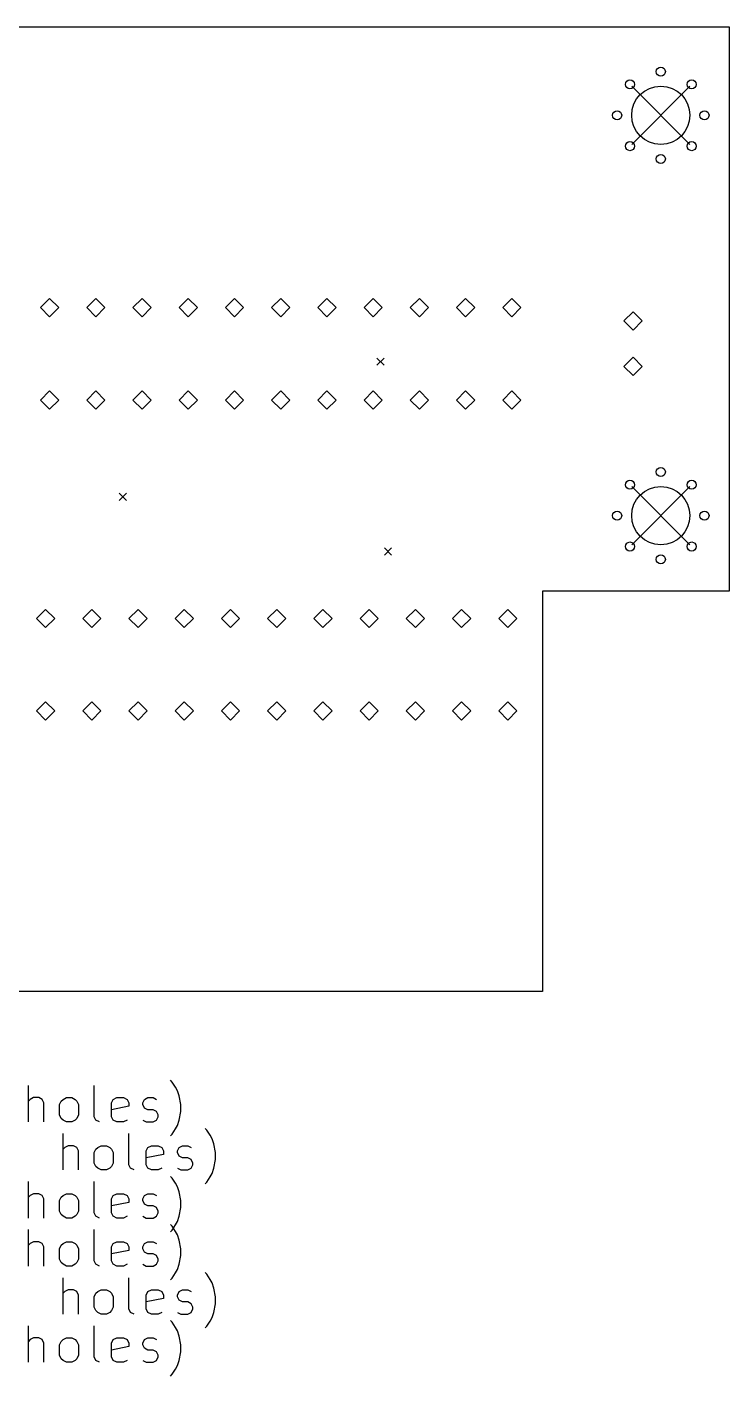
# Model space of a CAD drawing. Extents: x 122 to 201, y -145.1 to -71.
# Drawn here: x 162.4 to 201, y -145.1 to -71 of the extents above; entities that cross this region are included whole.
import ezdxf

# ---------------------------------------------------------------- set-up
doc = ezdxf.new("R2010")
doc.units = 0
doc.layers.add('BLACK', color=7, linetype='CONTINUOUS')

msp = doc.modelspace()

# ---------------------------------------------------------------- linework, layer by layer
at = {"layer": 'BLACK', "linetype": 'CONTINUOUS'}
for p, q in [((124, -71), (201, -71)), ((201, -71), (201, -93.25)), ((195.65, -74.25), (198.85, -77.45)), ((198.85, -74.25), (195.65, -77.45)), ((163.66, -85.92), (163.16, -86.42)), ((164.16, -86.42), (163.66, -85.92)), ((166.2, -85.92), (165.7, -86.42)), ((166.7, -86.42), (166.2, -85.92)), ((168.74, -85.92), (168.24, -86.42)), ((169.24, -86.42), (168.74, -85.92)), ((171.28, -85.92), (170.78, -86.42)), ((171.78, -86.42), (171.28, -85.92)), ((173.82, -85.92), (173.32, -86.42)), ((174.32, -86.42), (173.82, -85.92)), ((176.36, -85.92), (175.86, -86.42)), ((176.86, -86.42), (176.36, -85.92)), ((178.9, -85.92), (178.4, -86.42)), ((179.4, -86.42), (178.9, -85.92)), ((181.44, -85.92), (180.94, -86.42)), ((181.94, -86.42), (181.44, -85.92)), ((183.98, -85.92), (183.48, -86.42)), ((184.48, -86.42), (183.98, -85.92)), ((186.52, -85.92), (186.02, -86.42)), ((187.02, -86.42), (186.52, -85.92)), ((189.06, -85.92), (188.56, -86.42)), ((189.56, -86.42), (189.06, -85.92)), ((163.16, -86.42), (163.66, -86.92)), ((163.66, -86.92), (164.16, -86.42)), ((165.7, -86.42), (166.2, -86.92)), ((166.2, -86.92), (166.7, -86.42)), ((168.24, -86.42), (168.74, -86.92)), ((168.74, -86.92), (169.24, -86.42)), ((170.78, -86.42), (171.28, -86.92)), ((171.28, -86.92), (171.78, -86.42)), ((173.32, -86.42), (173.82, -86.92)), ((173.82, -86.92), (174.32, -86.42)), ((175.86, -86.42), (176.36, -86.92)), ((176.36, -86.92), (176.86, -86.42)), ((178.4, -86.42), (178.9, -86.92)), ((178.9, -86.92), (179.4, -86.42)), ((180.94, -86.42), (181.44, -86.92)), ((181.44, -86.92), (181.94, -86.42)), ((183.48, -86.42), (183.98, -86.92)), ((183.98, -86.92), (184.48, -86.42)), ((186.02, -86.42), (186.52, -86.92)), ((186.52, -86.92), (187.02, -86.42)), ((188.56, -86.42), (189.06, -86.92)), ((189.06, -86.92), (189.56, -86.42)), ((195.725, -86.65), (195.225, -87.15)), ((196.225, -87.15), (195.725, -86.65)), ((195.225, -87.15), (195.725, -87.65)), ((195.725, -87.65), (196.225, -87.15)), ((181.649, -89.19), (182.049, -89.59)), ((182.049, -89.19), (181.649, -89.59)), ((195.725, -89.15), (195.225, -89.65)), ((195.225, -89.65), (195.725, -90.15)), ((196.225, -89.65), (195.725, -89.15)), ((195.725, -90.15), (196.225, -89.65)), ((163.66, -91), (163.16, -91.5)), ((164.16, -91.5), (163.66, -91)), ((166.2, -91), (165.7, -91.5)), ((166.7, -91.5), (166.2, -91)), ((168.74, -91), (168.24, -91.5)), ((169.24, -91.5), (168.74, -91)), ((171.28, -91), (170.78, -91.5)), ((171.78, -91.5), (171.28, -91)), ((173.82, -91), (173.32, -91.5)), ((174.32, -91.5), (173.82, -91)), ((176.36, -91), (175.86, -91.5)), ((176.86, -91.5), (176.36, -91)), ((178.9, -91), (178.4, -91.5)), ((179.4, -91.5), (178.9, -91)), ((181.44, -91), (180.94, -91.5)), ((181.94, -91.5), (181.44, -91)), ((183.98, -91), (183.48, -91.5)), ((184.48, -91.5), (183.98, -91)), ((186.52, -91), (186.02, -91.5)), ((187.02, -91.5), (186.52, -91)), ((189.06, -91), (188.56, -91.5)), ((189.56, -91.5), (189.06, -91)), ((163.16, -91.5), (163.66, -92)), ((163.66, -92), (164.16, -91.5)), ((165.7, -91.5), (166.2, -92)), ((166.2, -92), (166.7, -91.5)), ((168.24, -91.5), (168.74, -92)), ((168.74, -92), (169.24, -91.5)), ((170.78, -91.5), (171.28, -92)), ((171.28, -92), (171.78, -91.5)), ((173.32, -91.5), (173.82, -92)), ((173.82, -92), (174.32, -91.5)), ((175.86, -91.5), (176.36, -92)), ((176.36, -92), (176.86, -91.5)), ((178.4, -91.5), (178.9, -92)), ((178.9, -92), (179.4, -91.5)), ((180.94, -91.5), (181.44, -92)), ((181.44, -92), (181.94, -91.5)), ((183.48, -91.5), (183.98, -92)), ((183.98, -92), (184.48, -91.5)), ((186.02, -91.5), (186.52, -92)), ((186.52, -92), (187.02, -91.5)), ((188.56, -91.5), (189.06, -92)), ((189.06, -92), (189.56, -91.5)), ((201, -93.25), (201, -102)), ((195.65, -96.25), (198.85, -99.45)), ((198.85, -96.25), (195.65, -99.45)), ((167.479, -96.616), (167.879, -97.016)), ((167.879, -96.616), (167.479, -97.016)), ((182.057, -99.618), (182.457, -100.018)), ((182.457, -99.618), (182.057, -100.018)), ((201, -102), (190.75, -102)), ((190.75, -102), (190.75, -124)), ((163.44, -103), (162.94, -103.5)), ((163.94, -103.5), (163.44, -103)), ((165.98, -103), (165.48, -103.5)), ((166.48, -103.5), (165.98, -103)), ((168.52, -103), (168.02, -103.5)), ((169.02, -103.5), (168.52, -103)), ((171.06, -103), (170.56, -103.5)), ((171.56, -103.5), (171.06, -103)), ((173.6, -103), (173.1, -103.5)), ((174.1, -103.5), (173.6, -103)), ((176.14, -103), (175.64, -103.5)), ((176.64, -103.5), (176.14, -103)), ((178.68, -103), (178.18, -103.5)), ((179.18, -103.5), (178.68, -103)), ((181.22, -103), (180.72, -103.5)), ((181.72, -103.5), (181.22, -103)), ((183.76, -103), (183.26, -103.5)), ((184.26, -103.5), (183.76, -103)), ((186.3, -103), (185.8, -103.5)), ((186.8, -103.5), (186.3, -103)), ((188.84, -103), (188.34, -103.5)), ((189.34, -103.5), (188.84, -103)), ((162.94, -103.5), (163.44, -104)), ((163.44, -104), (163.94, -103.5)), ((165.48, -103.5), (165.98, -104)), ((165.98, -104), (166.48, -103.5)), ((168.02, -103.5), (168.52, -104)), ((168.52, -104), (169.02, -103.5)), ((170.56, -103.5), (171.06, -104)), ((171.06, -104), (171.56, -103.5)), ((173.1, -103.5), (173.6, -104)), ((173.6, -104), (174.1, -103.5)), ((175.64, -103.5), (176.14, -104)), ((176.14, -104), (176.64, -103.5)), ((178.18, -103.5), (178.68, -104)), ((178.68, -104), (179.18, -103.5)), ((180.72, -103.5), (181.22, -104)), ((181.22, -104), (181.72, -103.5)), ((183.26, -103.5), (183.76, -104)), ((183.76, -104), (184.26, -103.5)), ((185.8, -103.5), (186.3, -104)), ((186.3, -104), (186.8, -103.5)), ((188.34, -103.5), (188.84, -104)), ((188.84, -104), (189.34, -103.5)), ((163.44, -108.08), (162.94, -108.58)), ((163.94, -108.58), (163.44, -108.08)), ((165.98, -108.08), (165.48, -108.58)), ((166.48, -108.58), (165.98, -108.08)), ((168.52, -108.08), (168.02, -108.58)), ((169.02, -108.58), (168.52, -108.08)), ((171.06, -108.08), (170.56, -108.58)), ((171.56, -108.58), (171.06, -108.08)), ((173.6, -108.08), (173.1, -108.58)), ((174.1, -108.58), (173.6, -108.08)), ((176.14, -108.08), (175.64, -108.58)), ((176.64, -108.58), (176.14, -108.08)), ((178.68, -108.08), (178.18, -108.58)), ((179.18, -108.58), (178.68, -108.08)), ((181.22, -108.08), (180.72, -108.58)), ((181.72, -108.58), (181.22, -108.08)), ((183.76, -108.08), (183.26, -108.58)), ((184.26, -108.58), (183.76, -108.08)), ((186.3, -108.08), (185.8, -108.58)), ((186.8, -108.58), (186.3, -108.08)), ((188.84, -108.08), (188.34, -108.58)), ((189.34, -108.58), (188.84, -108.08)), ((162.94, -108.58), (163.44, -109.08)), ((163.44, -109.08), (163.94, -108.58)), ((165.48, -108.58), (165.98, -109.08)), ((165.98, -109.08), (166.48, -108.58)), ((168.02, -108.58), (168.52, -109.08)), ((168.52, -109.08), (169.02, -108.58)), ((170.56, -108.58), (171.06, -109.08)), ((171.06, -109.08), (171.56, -108.58)), ((173.1, -108.58), (173.6, -109.08)), ((173.6, -109.08), (174.1, -108.58)), ((175.64, -108.58), (176.14, -109.08)), ((176.14, -109.08), (176.64, -108.58)), ((178.18, -108.58), (178.68, -109.08)), ((178.68, -109.08), (179.18, -108.58)), ((180.72, -108.58), (181.22, -109.08)), ((181.22, -109.08), (181.72, -108.58)), ((183.26, -108.58), (183.76, -109.08)), ((183.76, -109.08), (184.26, -108.58)), ((185.8, -108.58), (186.3, -109.08)), ((186.3, -109.08), (186.8, -108.58)), ((188.34, -108.58), (188.84, -109.08)), ((188.84, -109.08), (189.34, -108.58)), ((190.75, -124), (133.5, -124)), ((170.394, -128.969), (170.299, -128.874)), ((170.585, -129.255), (170.394, -128.969)), ((162.489, -131.16), (162.489, -129.16)), ((166.108, -130.874), (166.108, -129.16)), ((170.68, -129.445), (170.585, -129.255)), ((170.775, -129.731), (170.68, -129.445)), ((162.585, -129.922), (162.489, -130.017)), ((162.775, -129.826), (162.585, -129.922)), ((163.061, -129.826), (162.775, -129.826)), ((163.251, -129.922), (163.061, -129.826)), ((163.346, -130.112), (163.251, -129.922)), ((163.346, -131.16), (163.346, -130.112)), ((164.204, -130.207), (164.299, -130.017)), ((164.204, -130.779), (164.204, -130.207)), ((164.299, -130.017), (164.394, -129.922)), ((164.394, -129.922), (164.585, -129.826)), ((164.585, -129.826), (164.87, -129.826)), ((164.87, -129.826), (165.061, -129.922)), ((165.061, -129.922), (165.156, -130.017)), ((165.156, -130.017), (165.251, -130.207)), ((165.251, -130.207), (165.251, -130.779)), ((167.061, -130.112), (167.156, -129.922)), ((167.061, -130.874), (167.061, -130.112)), ((168.013, -130.303), (167.061, -130.493)), ((167.156, -129.922), (167.346, -129.826)), ((167.346, -129.826), (167.727, -129.826)), ((167.727, -129.826), (167.918, -129.922)), ((167.918, -129.922), (168.013, -130.112)), ((168.013, -130.112), (168.013, -130.303)), ((168.775, -130.112), (168.87, -129.922)), ((168.775, -130.207), (168.775, -130.112)), ((168.87, -130.398), (168.775, -130.207)), ((168.87, -129.922), (169.061, -129.826)), ((169.061, -130.493), (168.87, -130.398)), ((169.061, -129.826), (169.346, -129.826)), ((169.346, -129.826), (169.537, -129.922)), ((170.87, -130.207), (170.775, -129.731)), ((170.87, -130.588), (170.87, -130.207)), ((164.299, -130.969), (164.204, -130.779)), ((164.394, -131.065), (164.299, -130.969)), ((164.585, -131.16), (164.394, -131.065)), ((164.87, -131.16), (164.585, -131.16)), ((165.061, -131.065), (164.87, -131.16)), ((165.156, -130.969), (165.061, -131.065)), ((165.251, -130.779), (165.156, -130.969)), ((166.204, -131.065), (166.108, -130.874)), ((166.394, -131.16), (166.204, -131.065)), ((167.156, -131.065), (167.061, -130.874)), ((167.346, -131.16), (167.156, -131.065)), ((167.727, -131.16), (167.346, -131.16)), ((167.918, -131.065), (167.727, -131.16)), ((168.775, -131.065), (168.965, -131.16)), ((168.965, -131.16), (169.346, -131.16)), ((169.346, -130.493), (169.061, -130.493)), ((169.537, -130.588), (169.346, -130.493)), ((169.346, -131.16), (169.537, -131.065)), ((169.632, -130.779), (169.537, -130.588)), ((169.537, -131.065), (169.632, -130.874)), ((169.632, -130.874), (169.632, -130.779)), ((170.68, -131.35), (170.775, -131.065)), ((170.775, -131.065), (170.87, -130.588)), ((164.394, -133.8), (164.394, -131.8)), ((168.013, -133.514), (168.013, -131.8)), ((170.299, -131.922), (170.394, -131.826)), ((170.394, -131.826), (170.585, -131.541)), ((170.585, -131.541), (170.68, -131.35)), ((172.299, -131.609), (172.204, -131.514)), ((172.489, -131.895), (172.299, -131.609)), ((172.585, -132.085), (172.489, -131.895)), ((164.489, -132.562), (164.394, -132.657)), ((164.68, -132.466), (164.489, -132.562)), ((164.965, -132.466), (164.68, -132.466)), ((165.156, -132.562), (164.965, -132.466)), ((165.251, -132.752), (165.156, -132.562)), ((166.108, -132.847), (166.204, -132.657)), ((166.204, -132.657), (166.299, -132.562)), ((166.299, -132.562), (166.489, -132.466)), ((166.489, -132.466), (166.775, -132.466)), ((166.775, -132.466), (166.965, -132.562)), ((166.965, -132.562), (167.061, -132.657)), ((167.061, -132.657), (167.156, -132.847)), ((168.965, -132.752), (169.061, -132.562)), ((169.061, -132.562), (169.251, -132.466)), ((169.251, -132.466), (169.632, -132.466)), ((169.632, -132.466), (169.823, -132.562)), ((169.823, -132.562), (169.918, -132.752)), ((170.68, -132.752), (170.775, -132.562)), ((170.775, -132.562), (170.965, -132.466)), ((170.965, -132.466), (171.251, -132.466)), ((171.251, -132.466), (171.442, -132.562)), ((172.68, -132.371), (172.585, -132.085)), ((172.775, -132.847), (172.68, -132.371)), ((165.251, -133.8), (165.251, -132.752)), ((166.108, -133.419), (166.108, -132.847)), ((166.204, -133.609), (166.108, -133.419)), ((167.156, -133.419), (167.061, -133.609)), ((167.156, -132.847), (167.156, -133.419)), ((168.965, -133.514), (168.965, -132.752)), ((169.918, -132.943), (168.965, -133.133)), ((169.918, -132.752), (169.918, -132.943)), ((170.68, -132.847), (170.68, -132.752)), ((170.775, -133.038), (170.68, -132.847)), ((170.965, -133.133), (170.775, -133.038)), ((171.251, -133.133), (170.965, -133.133)), ((171.442, -133.228), (171.251, -133.133)), ((171.537, -133.419), (171.442, -133.228)), ((171.537, -133.514), (171.537, -133.419)), ((172.68, -133.705), (172.775, -133.228)), ((172.775, -133.228), (172.775, -132.847)), ((166.299, -133.705), (166.204, -133.609)), ((166.489, -133.8), (166.299, -133.705)), ((166.775, -133.8), (166.489, -133.8)), ((166.965, -133.705), (166.775, -133.8)), ((167.061, -133.609), (166.965, -133.705)), ((168.108, -133.705), (168.013, -133.514)), ((168.299, -133.8), (168.108, -133.705)), ((169.061, -133.705), (168.965, -133.514)), ((169.251, -133.8), (169.061, -133.705)), ((169.632, -133.8), (169.251, -133.8)), ((169.823, -133.705), (169.632, -133.8)), ((170.394, -134.249), (170.299, -134.154)), ((170.68, -133.705), (170.87, -133.8)), ((170.87, -133.8), (171.251, -133.8)), ((171.251, -133.8), (171.442, -133.705)), ((171.442, -133.705), (171.537, -133.514)), ((172.489, -134.181), (172.585, -133.99)), ((172.585, -133.99), (172.68, -133.705)), ((162.489, -136.44), (162.489, -134.44)), ((166.108, -136.154), (166.108, -134.44)), ((170.585, -134.535), (170.394, -134.249)), ((170.68, -134.725), (170.585, -134.535)), ((170.775, -135.011), (170.68, -134.725)), ((172.204, -134.562), (172.299, -134.466)), ((172.299, -134.466), (172.489, -134.181)), ((162.585, -135.202), (162.489, -135.297)), ((162.775, -135.106), (162.585, -135.202)), ((163.061, -135.106), (162.775, -135.106)), ((163.251, -135.202), (163.061, -135.106)), ((163.346, -135.392), (163.251, -135.202)), ((163.346, -136.44), (163.346, -135.392)), ((164.204, -135.487), (164.299, -135.297)), ((164.204, -136.059), (164.204, -135.487)), ((164.299, -135.297), (164.394, -135.202)), ((164.394, -135.202), (164.585, -135.106)), ((164.585, -135.106), (164.87, -135.106)), ((164.87, -135.106), (165.061, -135.202)), ((165.061, -135.202), (165.156, -135.297)), ((165.156, -135.297), (165.251, -135.487)), ((165.251, -135.487), (165.251, -136.059)), ((167.061, -135.392), (167.156, -135.202)), ((167.061, -136.154), (167.061, -135.392)), ((168.013, -135.583), (167.061, -135.773)), ((167.156, -135.202), (167.346, -135.106)), ((167.346, -135.106), (167.727, -135.106)), ((167.727, -135.106), (167.918, -135.202)), ((167.918, -135.202), (168.013, -135.392)), ((168.013, -135.392), (168.013, -135.583)), ((168.775, -135.392), (168.87, -135.202)), ((168.775, -135.487), (168.775, -135.392)), ((168.87, -135.678), (168.775, -135.487)), ((168.87, -135.202), (169.061, -135.106)), ((169.061, -135.106), (169.346, -135.106)), ((169.346, -135.106), (169.537, -135.202)), ((170.87, -135.487), (170.775, -135.011)), ((170.87, -135.868), (170.87, -135.487)), ((164.299, -136.249), (164.204, -136.059)), ((164.394, -136.345), (164.299, -136.249)), ((164.585, -136.44), (164.394, -136.345)), ((165.061, -136.345), (164.87, -136.44)), ((165.156, -136.249), (165.061, -136.345)), ((165.251, -136.059), (165.156, -136.249)), ((166.204, -136.345), (166.108, -136.154)), ((166.394, -136.44), (166.204, -136.345)), ((167.156, -136.345), (167.061, -136.154)), ((167.346, -136.44), (167.156, -136.345)), ((167.918, -136.345), (167.727, -136.44)), ((168.775, -136.345), (168.965, -136.44)), ((169.061, -135.773), (168.87, -135.678)), ((169.346, -135.773), (169.061, -135.773)), ((169.537, -135.868), (169.346, -135.773)), ((169.346, -136.44), (169.537, -136.345)), ((169.632, -136.059), (169.537, -135.868)), ((169.537, -136.345), (169.632, -136.154)), ((169.632, -136.154), (169.632, -136.059)), ((170.68, -136.63), (170.775, -136.345)), ((170.775, -136.345), (170.87, -135.868)), ((162.489, -139.08), (162.489, -137.08)), ((164.87, -136.44), (164.585, -136.44)), ((166.108, -138.794), (166.108, -137.08)), ((167.727, -136.44), (167.346, -136.44)), ((168.965, -136.44), (169.346, -136.44)), ((170.394, -136.889), (170.299, -136.794)), ((170.299, -137.202), (170.394, -137.106)), ((170.394, -137.106), (170.585, -136.821)), ((170.585, -137.175), (170.394, -136.889)), ((170.585, -136.821), (170.68, -136.63)), ((162.585, -137.842), (162.489, -137.937)), ((162.775, -137.746), (162.585, -137.842)), ((163.061, -137.746), (162.775, -137.746)), ((163.251, -137.842), (163.061, -137.746)), ((163.346, -138.032), (163.251, -137.842)), ((164.299, -137.937), (164.394, -137.842)), ((164.394, -137.842), (164.585, -137.746)), ((164.585, -137.746), (164.87, -137.746)), ((164.87, -137.746), (165.061, -137.842)), ((165.061, -137.842), (165.156, -137.937)), ((167.061, -138.032), (167.156, -137.842)), ((167.156, -137.842), (167.346, -137.746)), ((167.346, -137.746), (167.727, -137.746)), ((167.727, -137.746), (167.918, -137.842)), ((167.918, -137.842), (168.013, -138.032)), ((168.775, -138.032), (168.87, -137.842)), ((168.87, -137.842), (169.061, -137.746)), ((169.061, -137.746), (169.346, -137.746)), ((169.346, -137.746), (169.537, -137.842)), ((170.68, -137.365), (170.585, -137.175)), ((170.775, -137.651), (170.68, -137.365)), ((170.87, -138.127), (170.775, -137.651)), ((163.346, -139.08), (163.346, -138.032)), ((164.204, -138.127), (164.299, -137.937)), ((164.204, -138.699), (164.204, -138.127)), ((165.156, -137.937), (165.251, -138.127)), ((165.251, -138.127), (165.251, -138.699)), ((167.061, -138.794), (167.061, -138.032)), ((168.013, -138.223), (167.061, -138.413)), ((168.013, -138.032), (168.013, -138.223)), ((168.775, -138.127), (168.775, -138.032)), ((168.87, -138.318), (168.775, -138.127)), ((169.061, -138.413), (168.87, -138.318)), ((169.346, -138.413), (169.061, -138.413)), ((169.537, -138.508), (169.346, -138.413)), ((169.632, -138.699), (169.537, -138.508)), ((170.775, -138.985), (170.87, -138.508)), ((170.87, -138.508), (170.87, -138.127)), ((164.299, -138.889), (164.204, -138.699)), ((164.394, -138.985), (164.299, -138.889)), ((164.585, -139.08), (164.394, -138.985)), ((164.87, -139.08), (164.585, -139.08)), ((165.061, -138.985), (164.87, -139.08)), ((165.156, -138.889), (165.061, -138.985)), ((165.251, -138.699), (165.156, -138.889)), ((166.204, -138.985), (166.108, -138.794)), ((166.394, -139.08), (166.204, -138.985)), ((167.156, -138.985), (167.061, -138.794)), ((167.346, -139.08), (167.156, -138.985)), ((167.727, -139.08), (167.346, -139.08)), ((167.918, -138.985), (167.727, -139.08)), ((168.775, -138.985), (168.965, -139.08)), ((168.965, -139.08), (169.346, -139.08)), ((169.346, -139.08), (169.537, -138.985)), ((169.537, -138.985), (169.632, -138.794)), ((169.632, -138.794), (169.632, -138.699)), ((170.585, -139.461), (170.68, -139.27)), ((170.68, -139.27), (170.775, -138.985)), ((164.394, -141.72), (164.394, -139.72)), ((168.013, -141.434), (168.013, -139.72)), ((170.299, -139.842), (170.394, -139.746)), ((170.394, -139.746), (170.585, -139.461)), ((172.299, -139.529), (172.204, -139.434)), ((172.489, -139.815), (172.299, -139.529)), ((172.585, -140.005), (172.489, -139.815)), ((172.68, -140.291), (172.585, -140.005)), ((164.489, -140.482), (164.394, -140.577)), ((164.68, -140.386), (164.489, -140.482)), ((164.965, -140.386), (164.68, -140.386)), ((165.156, -140.482), (164.965, -140.386)), ((165.251, -140.672), (165.156, -140.482)), ((165.251, -141.72), (165.251, -140.672)), ((166.108, -140.767), (166.204, -140.577)), ((166.108, -141.339), (166.108, -140.767)), ((166.204, -140.577), (166.299, -140.482)), ((166.299, -140.482), (166.489, -140.386)), ((166.489, -140.386), (166.775, -140.386)), ((166.775, -140.386), (166.965, -140.482)), ((166.965, -140.482), (167.061, -140.577)), ((167.061, -140.577), (167.156, -140.767)), ((167.156, -140.767), (167.156, -141.339)), ((168.965, -140.672), (169.061, -140.482)), ((168.965, -141.434), (168.965, -140.672)), ((169.061, -140.482), (169.251, -140.386)), ((169.251, -140.386), (169.632, -140.386)), ((169.632, -140.386), (169.823, -140.482)), ((169.823, -140.482), (169.918, -140.672)), ((169.918, -140.672), (169.918, -140.863)), ((170.68, -140.672), (170.775, -140.482)), ((170.68, -140.767), (170.68, -140.672)), ((170.775, -140.958), (170.68, -140.767)), ((170.775, -140.482), (170.965, -140.386)), ((170.965, -140.386), (171.251, -140.386)), ((171.251, -140.386), (171.442, -140.482)), ((172.775, -140.767), (172.68, -140.291)), ((172.775, -141.148), (172.775, -140.767)), ((166.204, -141.529), (166.108, -141.339)), ((166.299, -141.625), (166.204, -141.529)), ((167.061, -141.529), (166.965, -141.625)), ((167.156, -141.339), (167.061, -141.529)), ((168.108, -141.625), (168.013, -141.434)), ((169.918, -140.863), (168.965, -141.053)), ((169.061, -141.625), (168.965, -141.434)), ((170.965, -141.053), (170.775, -140.958)), ((171.251, -141.053), (170.965, -141.053)), ((171.442, -141.148), (171.251, -141.053)), ((171.537, -141.339), (171.442, -141.148)), ((171.442, -141.625), (171.537, -141.434)), ((171.537, -141.434), (171.537, -141.339)), ((172.68, -141.625), (172.775, -141.148)), ((166.489, -141.72), (166.299, -141.625)), ((166.775, -141.72), (166.489, -141.72)), ((166.965, -141.625), (166.775, -141.72)), ((168.299, -141.72), (168.108, -141.625)), ((169.251, -141.72), (169.061, -141.625)), ((169.632, -141.72), (169.251, -141.72)), ((169.823, -141.625), (169.632, -141.72)), ((170.394, -142.169), (170.299, -142.074)), ((170.585, -142.455), (170.394, -142.169)), ((170.68, -141.625), (170.87, -141.72)), ((170.87, -141.72), (171.251, -141.72)), ((171.251, -141.72), (171.442, -141.625)), ((172.299, -142.386), (172.489, -142.101)), ((172.489, -142.101), (172.585, -141.91)), ((172.585, -141.91), (172.68, -141.625)), ((162.489, -144.36), (162.489, -142.36)), ((162.775, -143.026), (162.585, -143.122)), ((163.061, -143.026), (162.775, -143.026)), ((163.251, -143.122), (163.061, -143.026)), ((164.394, -143.122), (164.585, -143.026)), ((164.585, -143.026), (164.87, -143.026)), ((164.87, -143.026), (165.061, -143.122)), ((166.108, -144.074), (166.108, -142.36)), ((167.156, -143.122), (167.346, -143.026)), ((167.346, -143.026), (167.727, -143.026)), ((167.727, -143.026), (167.918, -143.122)), ((168.87, -143.122), (169.061, -143.026)), ((169.061, -143.026), (169.346, -143.026)), ((169.346, -143.026), (169.537, -143.122)), ((170.68, -142.645), (170.585, -142.455)), ((170.775, -142.931), (170.68, -142.645)), ((170.87, -143.407), (170.775, -142.931)), ((172.204, -142.482), (172.299, -142.386)), ((162.585, -143.122), (162.489, -143.217)), ((163.346, -143.312), (163.251, -143.122)), ((163.346, -144.36), (163.346, -143.312)), ((164.204, -143.407), (164.299, -143.217)), ((164.204, -143.979), (164.204, -143.407)), ((164.299, -143.217), (164.394, -143.122)), ((165.061, -143.122), (165.156, -143.217)), ((165.156, -143.217), (165.251, -143.407)), ((165.251, -143.407), (165.251, -143.979)), ((167.061, -143.312), (167.156, -143.122)), ((167.061, -144.074), (167.061, -143.312)), ((168.013, -143.503), (167.061, -143.693)), ((167.918, -143.122), (168.013, -143.312)), ((168.013, -143.312), (168.013, -143.503)), ((168.775, -143.312), (168.87, -143.122)), ((168.775, -143.407), (168.775, -143.312)), ((168.87, -143.598), (168.775, -143.407)), ((169.061, -143.693), (168.87, -143.598)), ((169.346, -143.693), (169.061, -143.693)), ((169.537, -143.788), (169.346, -143.693)), ((169.632, -143.979), (169.537, -143.788)), ((170.775, -144.265), (170.87, -143.788)), ((170.87, -143.788), (170.87, -143.407)), ((164.299, -144.169), (164.204, -143.979)), ((164.394, -144.265), (164.299, -144.169)), ((164.585, -144.36), (164.394, -144.265)), ((164.87, -144.36), (164.585, -144.36)), ((165.061, -144.265), (164.87, -144.36)), ((165.156, -144.169), (165.061, -144.265)), ((165.251, -143.979), (165.156, -144.169)), ((166.204, -144.265), (166.108, -144.074)), ((166.394, -144.36), (166.204, -144.265)), ((167.156, -144.265), (167.061, -144.074)), ((167.346, -144.36), (167.156, -144.265)), ((167.727, -144.36), (167.346, -144.36)), ((167.918, -144.265), (167.727, -144.36)), ((168.775, -144.265), (168.965, -144.36)), ((168.965, -144.36), (169.346, -144.36)), ((169.346, -144.36), (169.537, -144.265)), ((169.537, -144.265), (169.632, -144.074)), ((169.632, -144.074), (169.632, -143.979)), ((170.68, -144.55), (170.775, -144.265)), ((170.299, -145.122), (170.394, -145.026)), ((170.394, -145.026), (170.585, -144.741)), ((170.585, -144.741), (170.68, -144.55))]:
    msp.add_line(p, q, dxfattribs=at)
at = {"layer": 'BLACK'}
for centre, radius in [((197.25, -73.45), 0.25), ((195.553, -74.153), 0.25), ((198.947, -74.153), 0.25), ((197.25, -75.85), 1.6), ((194.85, -75.85), 0.25), ((199.65, -75.85), 0.25), ((195.553, -77.547), 0.25), ((198.947, -77.547), 0.25), ((197.25, -78.25), 0.25), ((197.25, -95.45), 0.25), ((195.553, -96.153), 0.25), ((197.25, -97.85), 1.6), ((198.947, -96.153), 0.25), ((194.85, -97.85), 0.25), ((199.65, -97.85), 0.25), ((195.553, -99.547), 0.25), ((198.947, -99.547), 0.25), ((197.25, -100.25), 0.25)]:
    msp.add_circle(centre, radius, dxfattribs=at)

doc.saveas('drawing.dxf')
